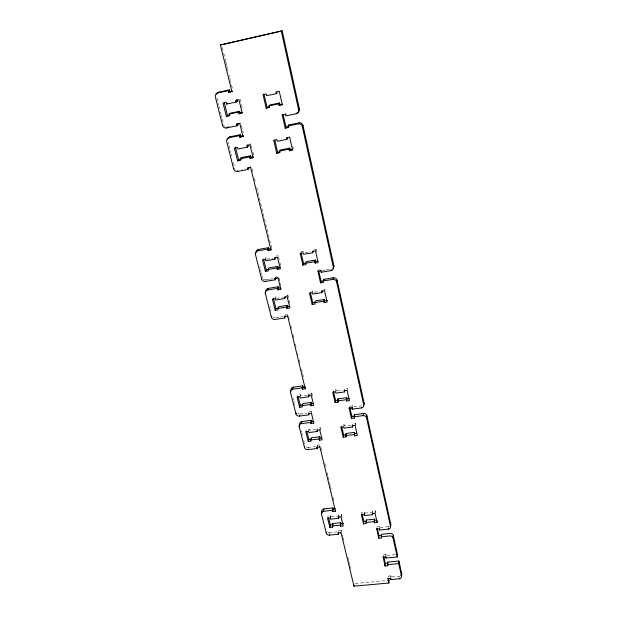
<?xml version="1.0" encoding="UTF-8"?>
<svg xmlns="http://www.w3.org/2000/svg" width="617" height="617" viewBox="0 0 617 617"><rect width="100%" height="100%" fill="white"/><g stroke="black" fill="none" stroke-linecap="round" stroke-linejoin="round"><path stroke-width="0.46" stroke-dasharray="3.08 2.31" d="M399.477 576.818L399.515 576.332M390.731 576.833L390.816 575.862L388.17 576.101L388.093 576.91M385.872 555.354L385.964 554.398L383.288 554.66L383.226 555.292M388.463 527.581L388.556 526.656A2.784 2.283 8.9 0 0 389.435 526.424M379.509 527.489L379.632 526.409L376.925 526.687L376.817 527.612M375.02 513.251L375.321 510.837L372.591 511.123L372.282 513.545M364.354 515.565L364.431 512.002L361.716 512.287L361.361 514.701M364.084 514.416L364.431 512.002M341.054 531.438L341.247 530.365L338.586 530.635L338.448 531.407M341.024 516.869L341.456 514.455L338.772 514.748L338.332 517.162M355.083 425.391L355.477 423.247L352.639 423.609L352.23 425.753M329.81 533.744L330.018 532.672L337.206 531.931M352.222 406.426L352.353 405.778L349.438 406.41M330.265 518.018L330.743 515.604L328.067 515.889L327.581 518.303M330.55 519.159L330.743 515.604M343.708 426.833L344.155 424.697L341.332 425.051L340.877 427.195M347.101 390.245L347.541 388.216L344.664 388.61L344.209 390.638M335.563 391.81L336.049 389.79L333.188 390.175M320.084 445.011L317.385 445.081L317.215 445.759M319.729 429.879L320.277 427.735L317.493 428.098L316.93 430.242M308.323 448.119L308.508 447.433L315.387 446.585M308.546 431.306L309.14 429.162L306.371 429.517L305.762 431.661M311.654 411.901L311.87 411.123L308.955 411.878M311.223 395.127L311.816 393.098L308.986 393.484L308.384 395.512M300.024 414.115L307.05 413.058M299.877 396.669L300.518 394.641L297.702 395.027L297.047 397.047M324.519 290.723L325.082 289.072L322.082 289.55L321.503 291.209M331.445 269.159L330.874 269.166M312.487 292.651L313.104 290.993L310.127 291.471M315.449 250.757L316.066 249.268L313.02 249.785M287.908 314.724L286.219 314.685M284.892 315.395L285.309 314.824M287.136 296.7L287.869 295.034L285.656 295.389M275.321 298.597L276.1 296.924L273.169 297.394M275.645 276.879L276.802 276.593M266.151 279.933L269.274 279.331M262.426 277.658L262.148 275.938M265.472 259.263L266.313 257.744L263.336 258.253M249.993 144.956L250.965 143.923L249.399 144.231M241.764 169.706L242.404 169.582M245.612 168.965L246.26 168.842M276.023 256.094L278.267 255.716M300.865 251.852L303.896 251.335L304.243 252.816L310.621 251.728M266.683 259.202L272.945 258.137M319.39 269.552L320.146 269.421M269.891 279.223L272.969 278.722M322.406 270.562L325.421 270.061M326.031 269.961L329.054 269.459M276.455 298.327L282.625 297.34M314.338 292.273L319.714 291.409M275.768 317.747L280.01 317.084M280.612 316.991L283.041 316.614M307.42 395.027L300.841 395.921L300.518 394.641M337.214 390.97L343.237 390.145M353.78 406.904L361.786 405.847M315.943 429.579L309.456 430.404L309.14 429.162M351.042 425.105L344.448 425.946L344.155 424.697M331.028 516.737L339.057 515.889L338.772 514.748M364.693 513.151L371.951 512.372M388.556 526.656L379.887 527.543L379.632 526.409M386.913 555.439L395.335 554.629M391.587 576.895L399.523 576.17M355.068 583.481L386.952 580.605M216.976 97.964L217.878 101.52M218.325 103.294L218.773 105.06M219.22 106.834L219.675 108.592M220.562 112.117L221.009 113.875M221.457 115.626L221.904 117.377M222.344 119.127L223.231 122.621M228.236 142.342L228.668 144.054M229.108 145.759L229.971 149.175M230.403 150.88L230.835 152.576M231.267 154.273L231.699 155.97M233.411 162.726L234.259 166.089M259.819 266.768L260.204 268.302M260.598 269.83L260.983 271.364M261.369 272.891L261.762 274.418M269.922 306.587L270.3 308.068M270.678 309.549L271.048 311.022M293.214 398.335L293.553 399.693M293.9 401.05L294.247 402.407M294.587 403.757L294.926 405.107M301.497 430.967L301.829 432.278M302.16 433.597L302.492 434.908M303.819 440.137L304.15 441.433M304.482 442.736L304.813 444.039M285.123 314.855L285.278 315.457M309.063 411.493L309.163 411.886M317.385 445.081L317.554 445.767M338.586 530.635L338.779 531.407M308.986 393.484L309.302 394.772M222.267 47.386L223.539 52.553M223.724 53.286L225.706 61.345M225.891 62.078L226.609 64.993M226.786 65.718L227.326 67.901M227.503 68.626L228.035 70.801M229.108 75.143L229.462 76.585M229.817 78.027L230.172 79.47M230.527 80.904L230.881 82.339M231.583 85.208L232.293 88.069M241.486 125.39L243.329 132.871M252.214 168.95L253.124 172.652M254.497 178.213L255.639 182.848M256.78 187.483L271.619 247.725M279.092 278.043L280.172 282.439M280.388 283.319L281.036 285.956M288.501 316.251L289.419 319.968M290.784 325.537L291.702 329.247M293.075 334.815L293.993 338.525M295.358 344.101L296.276 347.811M297.649 353.379L298.104 355.238M299.245 359.873L300.163 363.59M301.536 369.159L302.446 372.869M302.677 373.794L304.05 379.362M320.84 447.518L321.75 451.235M324.727 463.298L325.637 467.015M327.01 472.583L327.928 476.293M328.151 477.219L330.211 485.579M330.442 486.504L331.815 492.073M333.188 497.641L334.098 501.359M341.247 530.365L341.525 531.484M342.35 534.846L342.929 537.183M343.121 537.962L343.692 540.291M347.865 557.22L348.428 559.503M348.613 560.267L349.176 562.542M349.361 563.298L349.916 565.573M350.101 566.329L350.664 568.589M239.967 98.897L241.27 104.242M241.486 105.129L242.797 110.474M251.412 145.759L251.859 147.594M252.985 152.183L254.104 156.78M278.483 256.61L279.802 261.986M280.018 262.881L280.897 266.467M287.869 295.034L290.191 304.551M311.816 393.098L312.734 396.831M320.277 427.735L321.164 431.345M341.456 514.455L342.574 519.005M336.049 389.79L336.35 391.085M376.925 526.687L377.118 527.543M383.288 554.66L383.412 555.207M388.17 576.101L388.348 576.91M372.591 511.123L372.853 512.28M352.353 405.778L352.5 406.418M385.964 554.398L386.165 555.3M390.816 575.862L391.047 576.872M292.751 146.337L293.383 149.121M316.066 249.268L316.683 251.991M355.477 423.247L355.893 425.067M375.321 510.837L375.738 512.673M330.018 532.672A2.73 2.229 13 0 1 327.758 532.055M308.508 447.433A2.846 2.437 15.6 0 1 306.148 446.801M300.063 413.984A2.892 2.514 17.2 0 1 297.664 413.336M274.943 317.763A3.031 2.753 24.5 0 1 273.03 316.876M266.205 279.833A3.093 2.846 29.2 0 1 262.534 277.465M238.278 170.361A3.301 3.085 49.7 0 1 236.751 170.13M225.174 126.485A3.409 3.162 58 0 1 224.403 125.791"/><path stroke-width="0.93" d="M390.646 577.813L390.839 579.548L399.338 578.777A2.723 2.175 8.5 0 0 401.528 576.363L401.706 573.764L398.906 561.038L387.7 562.095L387.715 565.758L385.039 566.005L383.095 556.565M399.338 578.777L399.384 578.121M401.528 576.363L398.713 563.606L398.906 561.038M385.779 556.31L385.964 558.053L397.248 556.974L397.448 554.421L393.268 535.44A2.769 2.26 8.8 0 0 390.091 533.45L381.422 534.33L381.414 537.947L378.699 538.217L376.709 528.538M390.839 579.548L390.893 578.893M340.923 532.209L353.981 586.15L388.918 583.019L388.718 578.522M397.248 556.974L393.052 537.931L393.268 535.44M388.918 583.019L387.993 578.052M387.715 565.758L387.784 564.948M379.424 528.252L379.617 530.011L388.317 529.124A2.792 2.291 9 0 0 390.546 526.556L390.777 524.095L366.907 415.696A2.923 2.553 10.7 0 0 363.482 413.521L354.374 414.701L354.258 418.087L351.397 418.457L349.145 407.845M385.039 566.005L385.286 563.437L383.789 556.858M385.964 558.053L386.026 557.413M388.317 529.124L388.371 528.507M381.414 537.947L381.615 536.073M378.699 538.217L378.977 535.726L377.311 528.391M379.617 530.011L379.771 528.622M372.753 513.089L372.545 514.701L364.354 515.565L364.084 514.416L361.361 514.701L363.513 523.887L366.228 523.602L366.29 520.015L374.426 519.167L374.388 522.753L377.118 522.468L377.303 520.841M374.388 522.753L374.426 519.167M363.513 523.887L363.853 521.442L362.14 514.115M353.981 586.15L354.119 585.171M390.546 526.556L366.56 417.817L366.907 415.696M366.56 417.817A2.938 2.561 10.8 0 0 363.12 415.634L363.482 413.521M352.014 407.467L352.23 409.14L361.415 407.937A2.954 2.591 11.1 0 0 363.729 404.976L364.092 402.901L337.075 280.18A3.108 2.908 18 0 0 333.411 277.781L323.763 279.347L323.192 280.966L323.516 282.409L320.493 282.902L317.956 270.986M338.61 518.303L338.332 517.162L341.024 516.869L343.26 526L340.576 526.278L340.731 522.707L332.725 523.548L332.54 527.111L329.871 527.388L327.581 518.303L330.265 518.018L330.55 519.159L338.61 518.303L338.903 516.691M335.586 510.575L335.471 511.177L332.771 511.47L332.956 507.922L324.018 508.894A2.761 2.275 13.4 0 0 321.927 511.47L321.411 513.868L326.316 533.157A2.746 2.237 13 0 0 329.547 535.132L338.425 534.222L338.671 532.833M340.576 526.278L340.731 522.707M361.415 407.937L361.485 407.544M338.425 534.222L338.255 532.479M352.523 427.01L352.23 425.753L355.083 425.391L357.366 435.448L354.528 435.803L354.644 432.378L346.183 433.442L346.044 436.859L343.222 437.214L340.877 427.195L343.708 426.833L344.001 428.09L352.523 427.01L352.793 425.583M354.528 435.803L354.644 432.378M354.258 418.087L354.459 417.03M332.54 527.111L332.848 525.483M329.547 535.132L329.663 534.515M332.771 511.47L332.956 507.922M329.871 527.388L330.35 524.951L328.522 517.702M351.397 418.457L351.813 416.344L349.708 407.081M352.23 409.14L352.538 407.575M326.316 533.157L326.501 532.232M346.044 436.859L346.183 433.442M343.222 437.214L343.669 435.039L341.756 426.871M321.411 513.868A2.769 2.283 13.5 0 1 323.509 511.285L324.018 508.894M344.51 391.942L344.209 390.638L347.101 390.245L349.469 400.649L346.584 401.035L346.731 397.687L338.147 398.837L337.969 402.184L335.108 402.562L332.686 392.204L335.563 391.81L335.864 393.114L344.51 391.942L344.81 390.592M346.584 401.035L346.731 397.687M337.969 402.184L338.147 398.837M335.108 402.562L335.594 400.502L333.404 391.116M335.471 511.177L319.745 446.384M299.538 425.298L299.183 426.494L304.536 447.526A2.861 2.445 15.7 0 0 307.914 449.639L317.138 448.505L317.516 446.986M317.238 431.484L316.93 430.242L319.729 429.879L322.167 439.836L319.382 440.183L319.922 438.008L319.621 436.774L311.307 437.823L310.721 439.99L311.03 441.224L308.261 441.571L305.762 431.661L308.546 431.306L308.862 432.548L317.238 431.484L317.608 430.057M317.138 448.505L316.937 446.862M319.382 440.183L319.074 438.949L319.621 436.774M307.914 449.639L308.03 449.222M299.7 424.766L299.816 424.365A2.877 2.483 16.6 0 1 301.96 421.511L311.253 420.308L310.659 422.421L310.976 423.678L313.883 422.915M308.261 441.571L308.847 439.397L306.819 431.314M310.976 423.678L311.562 421.558L311.253 420.308M304.536 447.526L304.69 446.978M313.775 423.316L311.392 412.812M308.701 396.8L308.384 395.512L311.223 395.127L313.745 405.415L310.914 405.793L311.508 403.734L311.192 402.461L302.754 403.587L302.122 405.647L302.446 406.927L299.631 407.305L297.047 397.047L299.877 396.669L300.201 397.957L308.701 396.8L309.102 395.451M290.923 390.785L290.453 392.165L295.983 413.914A2.908 2.522 17.2 0 0 299.422 416.074L308.785 414.848L309.271 413.143M310.914 405.793L310.598 404.513L311.192 402.461M308.785 414.848L308.616 413.051M299.183 426.494A2.892 2.491 16.6 0 1 301.335 423.624L301.96 421.511M299.422 416.074L299.584 415.549M291.093 390.283L291.139 390.16A2.923 2.568 18.4 0 1 293.299 387.191L302.723 385.887L302.091 387.885L302.407 389.18L305.253 388.795L305.569 387.792M299.631 407.305L300.271 405.238L298.165 396.878M295.983 413.914L296.229 413.128M302.407 389.18L303.047 387.183L302.723 385.887M363.729 404.976L336.566 281.799L337.075 280.18M320.493 282.902L321.079 281.283L332.879 279.393L333.411 277.781M321.827 292.635L321.503 291.209L324.519 290.723L327.11 302.145L324.11 302.615L324.673 300.919L324.349 299.5L315.41 300.919L314.809 302.615L315.133 304.027L312.156 304.497L309.487 293.129L312.487 292.651L312.819 294.078L321.827 292.635L322.406 290.977M324.11 302.615L323.786 301.196L324.349 299.5M290.453 392.165A2.938 2.576 18.4 0 1 292.628 389.188L293.299 387.191M320.994 270.485L321.218 272.244L330.936 270.639A3.147 2.954 19.7 0 0 333.342 267.2L333.874 265.642L303.04 125.56A3.394 3.27 62.3 0 0 299.091 122.891L288.849 124.95L288.062 125.899L288.44 127.557L285.224 128.205L282.185 114.878L282.601 114.43M330.936 270.639L331.175 269.945M312.156 304.497L312.773 302.793L310.328 292.342M321.218 272.244L321.395 271.742M312.726 252.769L312.387 251.281L315.449 250.757L318.133 262.603L315.086 263.112L315.703 261.569L315.372 260.104L306.287 261.623L305.631 263.166L305.97 264.631L302.939 265.14L300.178 253.356L303.225 252.839L303.572 254.32L312.726 252.769L313.351 251.266M315.086 263.112L314.747 261.639L315.372 260.104M305.253 388.795L287.545 315.596M265.618 292.713L265.31 293.33L271.372 317.177A3.046 2.761 24.4 0 0 274.989 319.498L284.73 317.986L285.47 316.236L284.252 316.428M284.73 317.986L284.53 316.266M284.522 298.589L284.175 297.178L287.136 296.7L289.897 307.991L286.951 308.454L287.684 306.742L287.337 305.346L278.552 306.734L277.781 308.446L278.136 309.842L275.205 310.305L272.375 299.068L275.321 298.597L275.676 300.009L284.522 298.589L285.27 296.916M286.951 308.454L286.604 307.05L287.337 305.346M302.939 265.14L303.61 263.59L301.081 252.754M275.205 310.305L275.984 308.593L273.408 298.327M271.372 317.177L271.773 316.305M266.089 291.425A3.07 2.815 27.3 0 1 268.356 288.378L278.167 286.774L277.388 288.409L277.743 289.836L280.704 289.358L281.043 288.64M277.743 289.836L278.522 288.201L278.167 286.774M280.704 289.358L278.02 277.581M255.731 253.788L255.392 254.351L261.677 279.054A3.108 2.854 29.1 0 0 265.364 281.437L275.251 279.81L275.984 277.943M275.251 279.81L275.097 277.966M265.31 293.33A3.085 2.823 27.2 0 1 267.531 290.013L268.356 288.378M274.827 259.202L274.465 257.736L277.473 257.22L280.342 268.927L277.341 269.428L278.128 267.863L277.773 266.421L268.858 267.917L268.025 269.467L268.387 270.925L265.41 271.418L262.48 259.772L265.472 259.263L265.834 260.729L274.827 259.202L275.629 257.682M277.341 269.428L276.987 267.971L277.773 266.421M265.364 281.437L265.572 281.036M261.677 279.054L261.893 278.653M265.41 271.418L266.251 269.853L263.559 259.148M256.232 252.592A3.139 2.9 33 0 1 258.523 249.415L268.488 247.695L267.647 249.168L268.017 250.649L271.179 249.854M268.017 250.649L268.85 249.168L268.488 247.695M255.392 254.351A3.154 2.915 32.9 0 1 257.636 250.895L258.523 249.415M290.214 149.746L289.843 148.126L289.065 149.183L289.435 150.81L290.214 149.746L292.589 149.275M333.342 267.2L302.315 126.516L303.04 125.56M287.622 138.37L286.828 139.38L277.264 141.27L276.886 139.635L273.709 140.267L276.755 153.278L279.917 152.661L279.54 151.042L280.365 149.977L289.843 148.126M276.755 153.278L277.588 152.206L279.948 151.743M288.062 125.899L298.35 123.832L299.091 122.891M285.224 128.205L286.026 127.241L288.424 126.763M285.771 113.829L285.794 115.896L296.121 113.798L296.592 113.235M240.483 134.676L239.465 135.663L239.874 137.298L240.892 136.303L240.483 134.676L230.087 136.766L229.015 137.761A3.386 3.147 54.9 0 0 226.724 141.64L233.658 168.896A3.316 3.1 49.5 0 0 237.545 171.472L247.864 169.482L247.471 167.901L250.818 167.014M247.864 169.482L248.828 168.348L248.636 167.554M296.121 113.798A3.455 3.309 66.6 0 0 298.62 109.764L299.368 108.885L282.185 30.85L220.377 44.995L231.915 91.709L228.722 92.388L228.298 90.691L229.401 89.912L229.817 91.601L228.722 92.388M250.996 157.381L250.602 155.785L249.638 156.872L250.032 158.476L250.996 157.381L253.325 156.926M233.658 168.896L234.175 168.333M247.841 144.54L248.235 146.152L247.255 147.201L237.877 149.052L237.468 147.44L234.352 148.057L237.584 160.906L240.692 160.297L240.291 158.7L241.293 157.605L250.602 155.785M237.584 160.906L238.602 159.803L240.923 159.348M279.941 104.666L279.555 102.985L278.707 103.833L279.1 105.53L279.941 104.666L282.355 104.173M239.874 137.298L243.391 136.295M277.241 92.851L276.385 93.653L266.66 95.681L266.266 93.985L263.027 94.663L266.197 108.183L267.099 107.319L269.498 106.826M266.197 108.183L269.413 107.52L269.02 105.839L269.914 104.983L279.555 102.985M229.401 89.912L218.827 92.157L217.678 92.943A3.494 3.224 62.3 0 0 215.364 96.992L222.567 125.305A3.424 3.178 57.8 0 0 226.539 127.95L237.021 125.814L238.062 124.873L237.776 123.747M237.021 125.814L236.612 124.171L240.221 123.115M236.612 124.171L237.136 123.701M226.539 127.95L227.149 127.41M240.067 112.911L239.658 111.245L238.625 112.132L239.034 113.798L240.067 112.911L242.442 112.417M222.567 125.305L223.053 124.889M236.789 99.568L237.206 101.242L236.149 102.075L226.609 104.072L226.192 102.391L223.015 103.062L226.377 116.405L227.472 115.51L229.833 115.024M226.377 116.405L229.539 115.757L229.123 114.091L230.203 113.204L239.658 111.245M226.609 104.072L227.712 103.232M231.915 91.709L232.324 91.416M220.377 44.995L282.185 30.85M217.678 92.943L228.298 90.691M229.817 91.601L232.401 91.054M235.478 101.604L237.206 101.242M229.123 114.091L238.625 112.132M269.02 105.839L278.707 103.833M279.1 105.53L282.331 104.859L279.246 91.262L275.992 91.941L276.385 93.653M239.034 113.798L242.211 113.142L238.926 99.723L235.733 100.394L236.149 102.075M282.185 114.878L285.416 114.222M228.275 126.863L228.922 126.732M237.406 125.004L238.062 124.873M229.015 137.761L239.465 135.663M240.892 136.303L243.43 135.786M240.291 158.7L249.638 156.872M279.54 151.042L289.065 149.183M250.032 158.476L253.155 157.867L249.993 144.956L246.854 145.573L247.255 147.201M289.435 150.81L292.62 150.186L289.651 137.105L286.45 137.738L286.828 139.38M247.54 168.595L248.828 168.348M257.636 250.895L267.647 249.168M268.85 249.168L271.102 248.774M266.251 269.853L276.987 267.971M278.128 267.863L280.365 267.493M303.61 263.59L314.747 261.639M315.703 261.569L317.979 261.184M274.897 278.367L277.874 277.881M317.848 271.279L320.886 270.778M274.812 278.414L276.046 278.213M267.531 290.013L277.388 288.409M278.522 288.201L280.735 287.838M275.984 308.593L278.899 308.13M287.684 306.742L289.882 306.394M312.773 302.793L315.742 302.322M324.673 300.919L327.658 300.448M277.781 308.446L286.604 307.05M314.809 302.615L323.786 301.196M284.391 316.59L287.321 316.135M303.047 387.183L305.168 386.89M292.628 389.188L302.091 387.885M300.271 405.238L303.07 404.86M311.508 403.734L313.382 403.479M335.594 400.502L338.448 400.124M347.024 398.975L349.176 398.682M302.122 405.647L310.598 404.513M337.676 400.888L346.291 399.739M308.469 413.575L311.284 413.205M349.068 408.238L351.937 407.86M311.562 421.558L313.829 421.264M351.813 416.344L354.482 415.997M301.335 423.624L310.659 422.421M353.973 416.814L363.12 415.634M308.847 439.397L311.616 439.049M319.922 438.008L321.773 437.777M343.669 435.039L346.476 434.684M354.922 433.628L356.811 433.389M310.721 439.99L319.074 438.949M345.751 435.61L354.243 434.545M316.837 447.271L319.606 446.932M333.242 509.071L335.255 508.855M323.509 511.285L332.486 510.313M330.35 524.951L333.01 524.674L332.725 523.548M341.008 523.841L343.684 523.555M363.853 521.442L366.552 521.157L366.29 520.015M374.681 520.308L376.493 520.116M332.255 525.977L340.291 525.144M365.958 522.46L374.126 521.604M338.139 533.096L340.815 532.826M376.64 529.155L379.355 528.877M378.977 535.726L381.676 535.456M381.159 536.813L389.859 535.942A2.776 2.26 8.8 0 1 393.052 537.931M396.746 554.49L397.448 554.421M383.034 557.205L385.718 556.943M385.286 563.437L387.784 563.205M387.461 564.663L398.713 563.606M387.931 578.707L390.592 578.461M387.684 580.535L389.15 580.404M321.927 511.47L322.236 512.681M224.357 103.108L227.472 115.51M235.385 147.008L238.602 159.803M241.293 157.605L241.694 159.201M239.766 123.523L243.013 136.665M250.571 167.3L271.025 250.132M263.953 93.861L267.099 107.319M274.773 140.175L277.588 152.206M283.211 114.862L286.026 127.241M318.65 270.593L321.079 281.283M372.545 514.701L372.282 513.545L375.02 513.251L377.118 522.468M288.849 124.95L289.134 126.184M323.763 279.347L324.01 280.434M354.374 414.701L354.567 415.573M381.422 534.33L381.615 535.17M387.7 562.095L387.9 562.982M281.329 31.351L298.62 109.764M390.777 524.095A2.784 2.283 8.9 0 1 390.252 525.877M364.092 402.901A2.946 2.584 11.1 0 1 363.567 404.929M332.879 279.393A3.124 2.915 18 0 1 336.566 281.799M333.874 265.642A3.131 2.946 19.7 0 1 332.841 268.48M298.35 123.832A3.417 3.278 61.9 0 1 302.315 126.516M227.773 139.072A3.37 3.139 55.1 0 1 230.087 136.766M299.368 108.885A3.44 3.293 66.9 0 1 297.032 112.865M216.567 94.239A3.478 3.208 62.5 0 1 218.827 92.157M401.706 573.764A2.715 2.167 8.5 0 1 400.695 575.815"/></g></svg>
